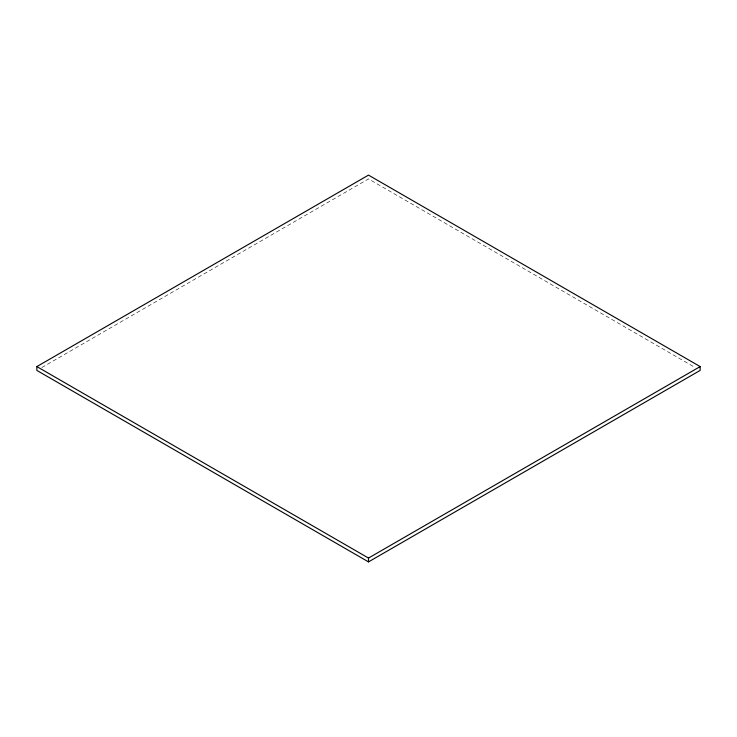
<?xml version="1.0" encoding="UTF-8"?>
<svg xmlns="http://www.w3.org/2000/svg" width="737" height="737" viewBox="0 0 737 737"><rect width="100%" height="100%" fill="white"/><g stroke="black" fill="none" stroke-linecap="round" stroke-linejoin="round"><path stroke-width="0.55" stroke-dasharray="3.69 2.76" d="M41.834 367.542L368.5 178.934L695.166 367.542"/><path stroke-width="1.11" d="M36.85 366.584L368.5 175.111L700.15 366.584L700.15 370.416L368.5 561.889L36.85 370.416L36.85 366.584L368.5 558.066L700.15 366.584M368.5 558.066L368.5 561.889"/></g></svg>
